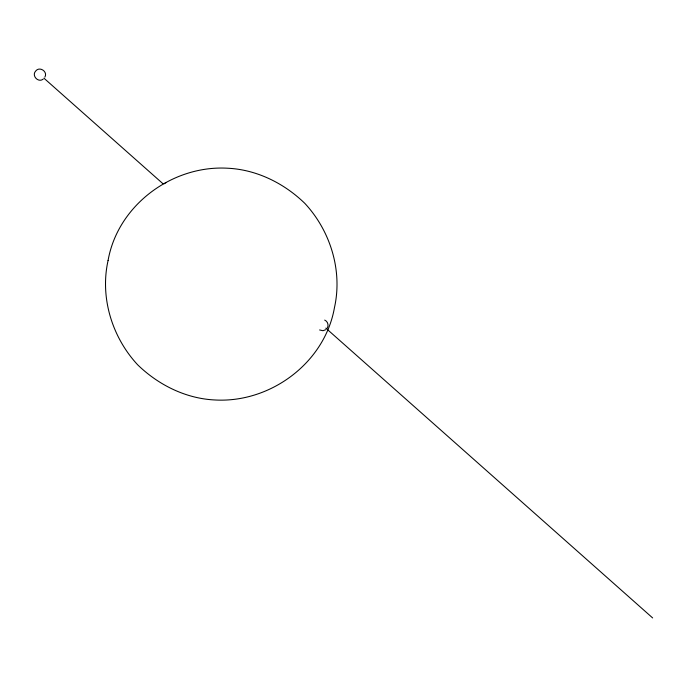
<?xml version="1.0" encoding="UTF-8"?>
<svg xmlns="http://www.w3.org/2000/svg" width="687" height="687" viewBox="0 0 687 687"><rect width="100%" height="100%" fill="white"/><g stroke="black" fill="none" stroke-linecap="round" stroke-linejoin="round"><path stroke-width="1.03" d="M44.878 77.124C48.081 71.611 39.571 66.012 35.733 70.976C31.25 75.596 38.223 83.075 43.187 79.151M327.132 328.266C329.013 325.526 327.828 321.31 324.702 320.09M163.978 183.876L164.494 183.446M325.75 329.7L322.942 330.713L319.601 329.958M165.103 183.077L165.962 182.716M43.934 78.181L162.785 183.566M325.81 328.12L652.65 617.939M108.065 260.571C99.821 297.471 112.067 337.283 137.683 364.823C158.422 384.969 185.937 398.658 215.065 399.98C270.429 403.106 324.814 362.822 334.457 307.621C342.701 270.721 330.456 230.918 304.83 203.378C284.1 183.231 256.577 169.543 227.449 168.212C172.085 165.086 117.7 205.37 108.065 260.571"/></g></svg>
